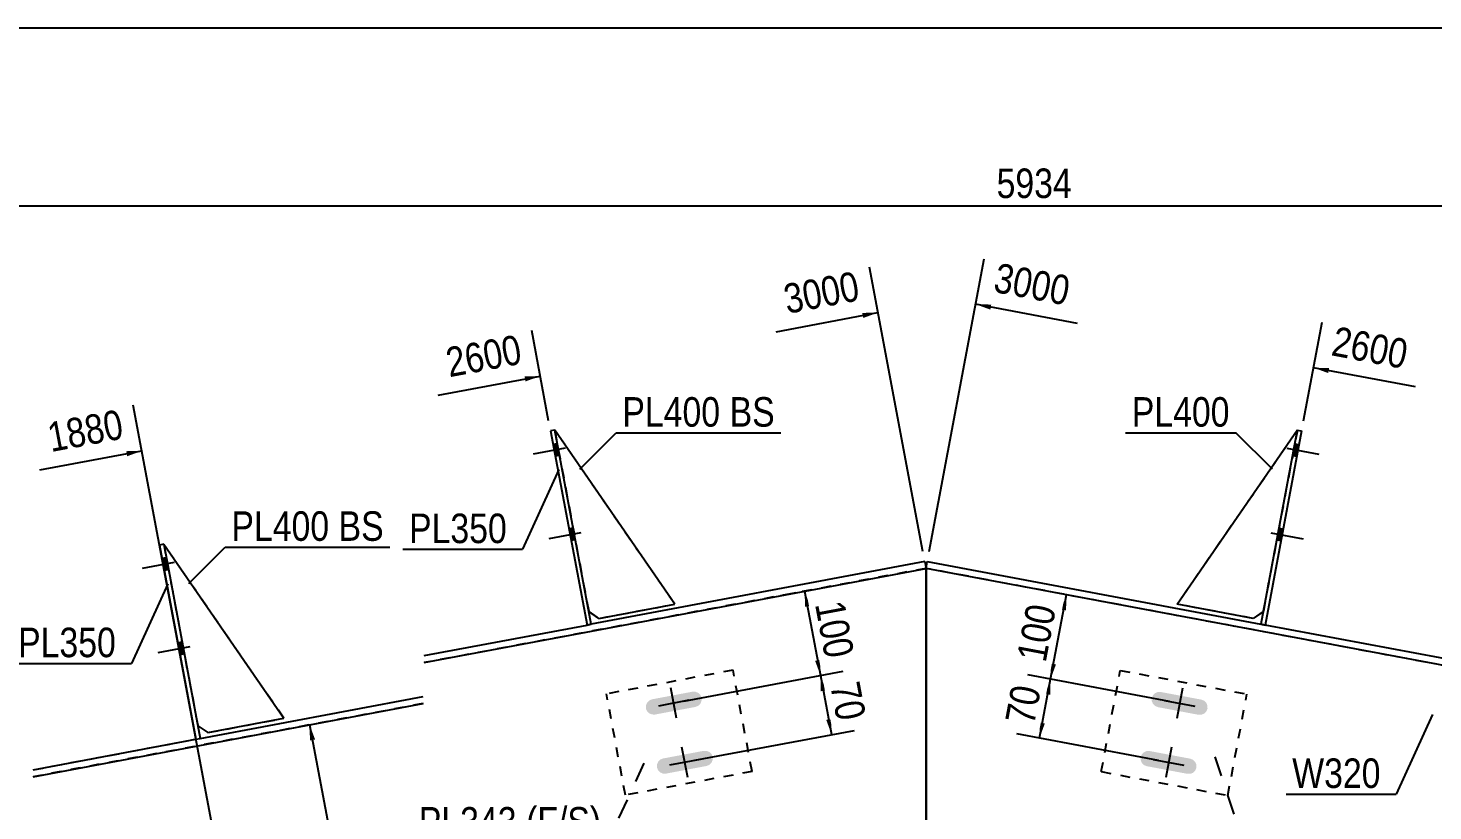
# Model space of a CAD drawing. Header units: millimetres. Extents: x -244 to 159, y -153 to 124.
# Drawn here: x -147.8 to -11.4, y 48 to 124 of the extents above; entities that cross this region are included whole.
import ezdxf

# ---------------------------------------------------------------- set-up
doc = ezdxf.new("R2010")
doc.units = ezdxf.units.MM
doc.linetypes.add('DXK_LINE_DOT1', pattern=[1.8814, 0.9407, -0.9407])
doc.linetypes.add('DXK_LINE_DOT2', pattern=[3.9198, 1.9599, -1.9599])
doc.styles.add('Arial Narrow', font='ARIALN.TTF', dxfattribs={"height": 0.2})

# ---------------------------------------------------------------- blocks, each defined once
blk = doc.blocks.new('Unknown-627307897-1210')
at = {"color": 5, "linetype": 'Continuous'}
blk.add_line((158.92, 123.98), (-241.08, 123.98), dxfattribs=at)
blk = doc.blocks.new('Part-627307897-1616 - 1231')
at = {"color": 2, "linetype": 'Continuous'}
for p, q in [((-24.6, 84.96), (-28.14, 66.12)), ((-24.19, 84.88), (-27.73, 66.05)), ((-24.6, 84.96), (-24.19, 84.88)), ((-28.14, 66.12), (-27.73, 66.05))]:
    blk.add_line(p, q, dxfattribs=at)
blk = doc.blocks.new('Part-627307897-1441 - 1231')
at = {"color": 2, "linetype": 'Continuous'}
for p, q in [((-134.61, 73.89), (-122.95, 57)), ((-131.3, 56.28), (-130.33, 55.61)), ((-130.33, 55.61), (-122.95, 57))]:
    blk.add_line(p, q, dxfattribs=at)
blk = doc.blocks.new('Part-627307897-1500 - 1231')
at = {"color": 7, "linetype": 'DXK_LINE_DOT1'}
for p, q in [((-60.63, 71.55), (-109.33, 62.4)), ((-109.43, 58.43), (-147.28, 51.33))]:
    blk.add_line(p, q, dxfattribs=at)
at = {"color": 2, "linetype": 'Continuous'}
blk.add_line((-60.63, 0.83), (-60.63, 71.55), dxfattribs=at)
blk = doc.blocks.new('Bolt-627307897-1245 - 1231')
at = {"linetype": 'Continuous'}
for points in [[(-24.65, 82.43), (-24.44, 83.57), (-24.85, 83.65), (-25.06, 82.5)], [(-24.65, 82.43), (-24.44, 83.57), (-24.85, 83.65), (-25.06, 82.5)], [(-24.65, 82.43), (-24.44, 83.57), (-24.85, 83.65), (-25.06, 82.5)], [(-26.19, 74.24), (-25.98, 75.38), (-26.39, 75.46), (-26.6, 74.31)], [(-26.19, 74.24), (-25.98, 75.38), (-26.39, 75.46), (-26.6, 74.31)], [(-26.19, 74.24), (-25.98, 75.38), (-26.39, 75.46), (-26.6, 74.31)]]:
    blk.add_hatch(color=3, dxfattribs=at).paths.add_polyline_path(points)
at = {"color": 3, "linetype": 'Continuous'}
for p, q in [((-25.61, 83.2), (-22.5, 82.62)), ((-25.61, 83.2), (-22.5, 82.62)), ((-25.61, 83.2), (-22.5, 82.62)), ((-24.85, 83.65), (-24.44, 83.57)), ((-24.85, 83.65), (-24.44, 83.57)), ((-24.85, 83.65), (-24.44, 83.57)), ((-25.06, 82.5), (-24.65, 82.43)), ((-25.06, 82.5), (-24.65, 82.43)), ((-25.06, 82.5), (-24.65, 82.43)), ((-27.15, 75.01), (-24.04, 74.42)), ((-27.15, 75.01), (-24.04, 74.42)), ((-27.15, 75.01), (-24.04, 74.42)), ((-26.39, 75.46), (-25.98, 75.38)), ((-26.39, 75.46), (-25.98, 75.38)), ((-26.39, 75.46), (-25.98, 75.38)), ((-26.6, 74.31), (-26.19, 74.24)), ((-26.6, 74.31), (-26.19, 74.24)), ((-26.6, 74.31), (-26.19, 74.24))]:
    blk.add_line(p, q, dxfattribs=at)
blk = doc.blocks.new('Part-627307897-1296 - 1231')
at = {"color": 7, "linetype": 'DXK_LINE_DOT1'}
for p, q in [((-134.61, 73.89), (-131.3, 56.28)), ((-122.95, 57), (-134.61, 73.89)), ((-131.3, 56.28), (-130.33, 55.61)), ((-130.33, 55.61), (-122.95, 57))]:
    blk.add_line(p, q, dxfattribs=at)
blk = doc.blocks.new('Bolt-627307897-1248 - 1231')
at = {"linetype": 'Continuous'}
for points in [[(-96.2, 82.5), (-96.42, 83.65), (-96.83, 83.57), (-96.61, 82.43)], [(-96.2, 82.5), (-96.42, 83.65), (-96.83, 83.57), (-96.61, 82.43)], [(-96.2, 82.5), (-96.42, 83.65), (-96.83, 83.57), (-96.61, 82.43)], [(-94.66, 74.31), (-94.88, 75.46), (-95.29, 75.38), (-95.07, 74.24)], [(-94.66, 74.31), (-94.88, 75.46), (-95.29, 75.38), (-95.07, 74.24)], [(-94.66, 74.31), (-94.88, 75.46), (-95.29, 75.38), (-95.07, 74.24)]]:
    blk.add_hatch(color=3, dxfattribs=at).paths.add_polyline_path(points)
at = {"color": 3, "linetype": 'Continuous'}
for p, q in [((-95.65, 83.2), (-98.77, 82.62)), ((-95.65, 83.2), (-98.77, 82.62)), ((-95.65, 83.2), (-98.77, 82.62)), ((-96.42, 83.65), (-96.83, 83.57)), ((-96.42, 83.65), (-96.83, 83.57)), ((-96.42, 83.65), (-96.83, 83.57)), ((-96.2, 82.5), (-96.61, 82.43)), ((-96.2, 82.5), (-96.61, 82.43)), ((-96.2, 82.5), (-96.61, 82.43)), ((-94.12, 75.01), (-97.23, 74.43)), ((-94.12, 75.01), (-97.23, 74.43)), ((-94.12, 75.01), (-97.23, 74.43)), ((-94.88, 75.46), (-95.29, 75.38)), ((-94.88, 75.46), (-95.29, 75.38)), ((-94.88, 75.46), (-95.29, 75.38)), ((-94.66, 74.31), (-95.07, 74.24)), ((-94.66, 74.31), (-95.07, 74.24)), ((-94.66, 74.31), (-95.07, 74.24))]:
    blk.add_line(p, q, dxfattribs=at)
blk = doc.blocks.new('Part-627307897-1306 - 1231')
at = {"color": 7, "linetype": 'DXK_LINE_DOT1'}
for p, q in [((-24.59, 84.96), (-36.24, 68.07)), ((-24.59, 84.96), (-27.9, 67.35)), ((-28.88, 66.69), (-36.24, 68.07)), ((-27.9, 67.35), (-27.91, 67.34))]:
    blk.add_line(p, q, dxfattribs=at)
at = {"color": 2, "linetype": 'Continuous'}
for p, q in [((-27.91, 67.34), (-28.87, 66.68)), ((-28.87, 66.68), (-28.88, 66.69))]:
    blk.add_line(p, q, dxfattribs=at)
blk = doc.blocks.new('Bolt-627307897-1251 - 1231')
at = {"linetype": 'Continuous'}
for points in [[(-134.14, 71.43), (-134.36, 72.58), (-134.77, 72.5), (-134.55, 71.35)], [(-134.14, 71.43), (-134.36, 72.58), (-134.77, 72.5), (-134.55, 71.35)], [(-134.14, 71.43), (-134.36, 72.58), (-134.77, 72.5), (-134.55, 71.35)], [(-132.61, 63.24), (-132.82, 64.39), (-133.23, 64.31), (-133.02, 63.16)], [(-132.61, 63.24), (-132.82, 64.39), (-133.23, 64.31), (-133.02, 63.16)], [(-132.61, 63.24), (-132.82, 64.39), (-133.23, 64.31), (-133.02, 63.16)]]:
    blk.add_hatch(color=3, dxfattribs=at).paths.add_polyline_path(points)
at = {"color": 3, "linetype": 'Continuous'}
for p, q in [((-134.36, 72.58), (-134.77, 72.5)), ((-134.36, 72.58), (-134.77, 72.5)), ((-134.36, 72.58), (-134.77, 72.5)), ((-133.6, 72.13), (-136.71, 71.54)), ((-133.6, 72.13), (-136.71, 71.54)), ((-133.6, 72.13), (-136.71, 71.54)), ((-134.14, 71.43), (-134.55, 71.35)), ((-134.14, 71.43), (-134.55, 71.35)), ((-134.14, 71.43), (-134.55, 71.35)), ((-132.82, 64.39), (-133.23, 64.31)), ((-132.82, 64.39), (-133.23, 64.31)), ((-132.82, 64.39), (-133.23, 64.31)), ((-132.06, 63.94), (-135.17, 63.35)), ((-132.06, 63.94), (-135.17, 63.35)), ((-132.06, 63.94), (-135.17, 63.35)), ((-132.61, 63.24), (-133.02, 63.16)), ((-132.61, 63.24), (-133.02, 63.16)), ((-132.61, 63.24), (-133.02, 63.16))]:
    blk.add_line(p, q, dxfattribs=at)
blk = doc.blocks.new('Part-627307897-1274 - 1231')
at = {"color": 2, "linetype": 'Continuous'}
blk.add_line((-60.63, 71.55), (-60.63, 0.83), dxfattribs=at)
at = {"color": 7, "linetype": 'DXK_LINE_DOT1'}
blk.add_line((47.04, 51.33), (-60.63, 71.55), dxfattribs=at)
blk = doc.blocks.new('Part-627307897-1301 - 1231')
at = {"color": 7, "linetype": 'DXK_LINE_DOT1'}
for p, q in [((-96.66, 84.96), (-93.36, 67.35)), ((-85.01, 68.07), (-96.66, 84.96)), ((-93.36, 67.35), (-92.38, 66.69)), ((-92.38, 66.69), (-85.01, 68.07))]:
    blk.add_line(p, q, dxfattribs=at)
blk = doc.blocks.new('Part-627307897-1596 - 1231')
at = {"color": 2, "linetype": 'Continuous'}
for p, q in [((-96.66, 84.96), (-97.07, 84.88)), ((-97.07, 84.88), (-93.53, 66.05)), ((-93.13, 66.12), (-96.66, 84.96)), ((-93.53, 66.05), (-93.13, 66.12))]:
    blk.add_line(p, q, dxfattribs=at)
blk = doc.blocks.new('Part-627307897-1554 - 1231')
at = {"color": 2, "linetype": 'Continuous'}
for p, q in [((-60.63, 71.55), (-60.51, 72.2)), ((47.04, 51.33), (-60.63, 71.55)), ((-60.51, 72.2), (-28.14, 66.12)), ((10.24, 58.91), (-27.73, 66.05))]:
    blk.add_line(p, q, dxfattribs=at)
at = {"color": 7, "linetype": 'DXK_LINE_DOT1'}
blk.add_line((-27.73, 66.05), (-28.14, 66.12), dxfattribs=at)
blk = doc.blocks.new('Part-627307897-1522 - 1231')
at = {"color": 2, "linetype": 'Continuous'}
for p, q in [((-109.33, 62.4), (-60.63, 71.55)), ((-60.76, 72.2), (-93.13, 66.12)), ((-60.76, 72.2), (-60.63, 71.55)), ((-109.33, 63.08), (-93.53, 66.05)), ((-131.07, 55.05), (-109.43, 59.11)), ((-147.28, 51.33), (-109.43, 58.43)), ((-147.28, 52), (-131.48, 54.97))]:
    blk.add_line(p, q, dxfattribs=at)
at = {"color": 7, "linetype": 'DXK_LINE_DOT1'}
for p, q in [((-93.13, 66.12), (-93.53, 66.05)), ((-147.28, 52), (-131.07, 55.05))]:
    blk.add_line(p, q, dxfattribs=at)
blk = doc.blocks.new('Part-627307897-1576 - 1231')
at = {"color": 2, "linetype": 'Continuous'}
for p, q in [((-134.61, 73.89), (-135.01, 73.81)), ((-135.01, 73.81), (-131.48, 54.97)), ((-134.61, 73.89), (-131.07, 55.05)), ((-131.48, 54.97), (-131.07, 55.05))]:
    blk.add_line(p, q, dxfattribs=at)
blk = doc.blocks.new('Part-627307897-1743 - 1231')
at = {"color": 2, "linetype": 'Continuous'}
for p, q in [((-36.25, 68.07), (-24.6, 84.96)), ((-28.88, 66.69), (-36.25, 68.07)), ((-27.91, 67.35), (-28.88, 66.69))]:
    blk.add_line(p, q, dxfattribs=at)
at = {"color": 7, "linetype": 'DXK_LINE_DOT1'}
blk.add_line((-24.6, 84.96), (-27.91, 67.35), dxfattribs=at)
blk = doc.blocks.new('Part-627307897-1748 - 1231')
at = {"color": 2, "linetype": 'Continuous'}
for p, q in [((-85.01, 68.07), (-96.66, 84.96)), ((-92.38, 66.69), (-93.36, 67.35)), ((-92.38, 66.69), (-85.01, 68.07))]:
    blk.add_line(p, q, dxfattribs=at)
blk = doc.blocks.new('Part-627307897-1760 - 1231')
at = {"color": 7, "linetype": 'DXK_LINE_DOT1'}
for p, q in [((-79.36, 61.67), (-91.64, 59.36)), ((-77.51, 51.84), (-79.36, 61.67)), ((-89.8, 49.54), (-91.64, 59.36)), ((-77.51, 51.84), (-89.8, 49.54))]:
    blk.add_line(p, q, dxfattribs=at)
blk = doc.blocks.new('Part-627307897-1765 - 1231')
at = {"color": 7, "linetype": 'DXK_LINE_DOT1'}
for p, q in [((-43.62, 51.82), (-41.78, 61.65)), ((-41.78, 61.65), (-29.49, 59.34)), ((-31.34, 49.51), (-29.49, 59.34)), ((-43.62, 51.82), (-31.34, 49.51))]:
    blk.add_line(p, q, dxfattribs=at)
blk = doc.blocks.new('Bolt-627307897-1766 - 1231')
at = {"linetype": 'Continuous'}
for points in [[(-87.81, 58.25), (-87.82, 57.96), (-87.71, 57.69), (-87.5, 57.48), (-87.23, 57.37), (-86.94, 57.36), (-83.01, 58.1), (-82.74, 58.21), (-82.53, 58.42), (-82.42, 58.68), (-82.41, 58.98), (-82.52, 59.25), (-82.73, 59.46), (-83, 59.57), (-83.29, 59.58), (-87.22, 58.84), (-87.49, 58.73), (-87.7, 58.52)], [(-86.74, 52.52), (-86.74, 52.23), (-86.63, 51.96), (-86.43, 51.75), (-86.16, 51.63), (-85.87, 51.63), (-81.93, 52.37), (-81.66, 52.48), (-81.45, 52.68), (-81.34, 52.95), (-81.34, 53.24), (-81.44, 53.52), (-81.65, 53.72), (-81.92, 53.84), (-82.21, 53.84), (-86.14, 53.1), (-86.41, 53), (-86.62, 52.79)]]:
    blk.add_hatch(color=3, dxfattribs=at).paths.add_polyline_path(points)
at = {"color": 3, "linetype": 'Continuous'}
for p, q in [((-83.64, 58.75), (-86.59, 58.19)), ((-84.84, 57), (-85.39, 59.94)), ((-83.76, 51.26), (-84.32, 54.21)), ((-82.56, 53.01), (-85.51, 52.46))]:
    blk.add_line(p, q, dxfattribs=at)
blk = doc.blocks.new('Bolt-627307897-1767 - 1231')
at = {"linetype": 'Continuous'}
for points in [[(-33.42, 57.67), (-33.31, 57.94), (-33.32, 58.23), (-33.43, 58.5), (-33.64, 58.71), (-33.91, 58.81), (-37.84, 59.55), (-38.14, 59.55), (-38.41, 59.43), (-38.61, 59.23), (-38.72, 58.95), (-38.72, 58.66), (-38.6, 58.39), (-38.39, 58.19), (-38.12, 58.08), (-34.19, 57.34), (-33.9, 57.34), (-33.63, 57.46)], [(-34.5, 51.93), (-34.39, 52.21), (-34.39, 52.5), (-34.51, 52.77), (-34.72, 52.97), (-34.99, 53.08), (-38.92, 53.82), (-39.21, 53.82), (-39.48, 53.7), (-39.69, 53.49), (-39.8, 53.22), (-39.79, 52.93), (-39.68, 52.66), (-39.47, 52.45), (-39.2, 52.35), (-35.27, 51.61), (-34.97, 51.61), (-34.7, 51.72)]]:
    blk.add_hatch(color=3, dxfattribs=at).paths.add_polyline_path(points)
at = {"color": 3, "linetype": 'Continuous'}
for p, q in [((-37.49, 58.72), (-34.54, 58.17)), ((-35.74, 59.92), (-36.29, 56.97)), ((-36.82, 54.19), (-37.37, 51.24)), ((-38.57, 52.99), (-35.62, 52.44))]:
    blk.add_line(p, q, dxfattribs=at)
blk = doc.blocks.new('StraightDimension-627307897-1943 - 1231')
at = {"linetype": 'Continuous'}
blk.add_hatch(color=7, dxfattribs=at).paths.add_polyline_path([(-138.25, 82.92), (-136.73, 82.95), (-138.16, 82.43)])
at = {"color": 7, "linetype": 'Continuous'}
for p, q in [((-123.35, 11.71), (-137.56, 87.38)), ((-146.62, 81.1), (-136.73, 82.95))]:
    blk.add_line(p, q, dxfattribs=at)
at = {"color": 0}
blk.add_wipeout([(-137.66, 83.7), (-138.44, 87.82), (-146.8, 86.25), (-146.03, 82.12)], dxfattribs=at)
at = {"color": 3, "style": 'Arial Narrow'}
blk.add_text('1880', height=2.863, rotation=10.6341, dxfattribs=at).set_placement((-145.55, 82.83))
blk = doc.blocks.new('StraightDimension-627307897-1931 - 1231')
at = {"linetype": 'Continuous'}
blk.add_hatch(color=7, dxfattribs=at).paths.add_polyline_path([(-66.82, 96.34), (-65.29, 96.37), (-66.72, 95.85)])
at = {"color": 7, "linetype": 'Continuous'}
for p, q in [((-60.94, 73.18), (-66.13, 100.79)), ((-75.18, 94.51), (-65.29, 96.37))]:
    blk.add_line(p, q, dxfattribs=at)
at = {"color": 0}
blk.add_wipeout([(-66.22, 97.11), (-67, 101.24), (-75.36, 99.67), (-74.59, 95.54)], dxfattribs=at)
at = {"color": 3, "style": 'Arial Narrow'}
blk.add_text('3000', height=2.863, rotation=10.6341, dxfattribs=at).set_placement((-74.11, 96.24))
blk = doc.blocks.new('StraightDimension-627307897-1974 - 1231')
at = {"linetype": 'Continuous'}
blk.add_hatch(color=7, dxfattribs=at).paths.add_polyline_path([(-99.59, 90.18), (-98.07, 90.21), (-99.5, 89.69)])
at = {"color": 7, "linetype": 'Continuous'}
for p, q in [((-97.26, 85.87), (-98.9, 94.64)), ((-107.96, 88.36), (-98.07, 90.21))]:
    blk.add_line(p, q, dxfattribs=at)
at = {"color": 0}
blk.add_wipeout([(-99, 90.96), (-99.78, 95.08), (-108.14, 93.51), (-107.37, 89.38)], dxfattribs=at)
at = {"color": 3, "style": 'Arial Narrow'}
blk.add_text('2600', height=2.863, rotation=10.6341, dxfattribs=at).set_placement((-106.89, 90.09))
blk = doc.blocks.new('StraightDimension-627307897-1998 - 1231')
at = {"color": 7, "linetype": 'Continuous'}
blk.add_line((-213.91, 106.74), (113.67, 106.74), dxfattribs=at)
at = {"color": 0}
blk.add_wipeout([(-45.86, 106.89), (-45.86, 111.09), (-54.38, 111.09), (-54.38, 106.89)], dxfattribs=at)
at = {"color": 3, "style": 'Arial Narrow'}
blk.add_text('5934', height=2.863, dxfattribs=at).set_placement((-53.78, 107.49))
blk = doc.blocks.new('StraightDimension-627307897-2027 - 1231')
at = {"linetype": 'Continuous'}
for points in [[(-120.42, 54.84), (-120.45, 56.36), (-119.92, 54.94)], [(-111.75, 11.41), (-111.72, 9.89), (-112.24, 11.32)]]:
    blk.add_hatch(color=7, dxfattribs=at).paths.add_polyline_path(points)
at = {"color": 7, "linetype": 'Continuous'}
for p, q in [((-131.62, 54.27), (-118.24, 56.78)), ((-120.45, 56.36), (-111.72, 9.89)), ((-120.76, 8.19), (-109.51, 10.3))]:
    blk.add_line(p, q, dxfattribs=at)
at = {"color": 0}
blk.add_wipeout([(-115.32, 29.87), (-111.19, 30.64), (-112.42, 37.21), (-116.55, 36.44)], dxfattribs=at)
at = {"color": 3, "style": 'Arial Narrow'}
blk.add_text('567', height=2.863, rotation=-79.3661, dxfattribs=at).set_placement((-115.85, 35.96))
blk = doc.blocks.new('StraightDimension-627307897-2204 - 1231')
at = {"linetype": 'Continuous'}
blk.add_hatch(color=7, dxfattribs=at).paths.add_polyline_path([(-54.39, 96.66), (-55.82, 97.18), (-54.3, 97.15)])
at = {"color": 7, "linetype": 'Continuous'}
for p, q in [((-60.33, 73.18), (-54.99, 101.6)), ((-45.93, 95.32), (-55.82, 97.18))]:
    blk.add_line(p, q, dxfattribs=at)
at = {"color": 0}
blk.add_wipeout([(-46.52, 96.35), (-45.75, 100.48), (-54.12, 102.05), (-54.89, 97.92)], dxfattribs=at)
at = {"color": 3, "style": 'Arial Narrow'}
blk.add_text('3000', height=2.863, rotation=-10.6341, dxfattribs=at).set_placement((-54.19, 98.4))
blk = doc.blocks.new('StraightDimension-627307897-2214 - 1231')
at = {"linetype": 'Continuous'}
blk.add_hatch(color=7, dxfattribs=at).paths.add_polyline_path([(-21.6, 90.5), (-23.03, 91.02), (-21.51, 90.99)])
at = {"color": 7, "linetype": 'Continuous'}
for p, q in [((-24, 85.86), (-22.2, 95.44)), ((-13.14, 89.16), (-23.03, 91.02))]:
    blk.add_line(p, q, dxfattribs=at)
at = {"color": 0}
blk.add_wipeout([(-13.73, 90.19), (-12.96, 94.32), (-21.32, 95.89), (-22.1, 91.76)], dxfattribs=at)
at = {"color": 3, "style": 'Arial Narrow'}
blk.add_text('2600', height=2.863, rotation=-10.6341, dxfattribs=at).set_placement((-21.4, 92.24))
blk = doc.blocks.new('StraightDimension-627307897-41984 - 1231')
at = {"linetype": 'Continuous'}
for points in [[(-47.53, 67.56), (-47, 68.99), (-47.04, 67.47)], [(-48.02, 62.23), (-48.54, 60.8), (-48.51, 62.32)]]:
    blk.add_hatch(color=7, dxfattribs=at).paths.add_polyline_path(points)
at = {"color": 7, "linetype": 'Continuous'}
for p, q in [((-36.79, 67.07), (-49.22, 69.4)), ((-48.54, 60.8), (-47, 68.99)), ((-37, 58.63), (-50.75, 61.21))]:
    blk.add_line(p, q, dxfattribs=at)
at = {"color": 0}
blk.add_wipeout([(-47.3, 68.21), (-51.43, 68.98), (-52.67, 62.41), (-48.54, 61.64)], dxfattribs=at)
at = {"color": 3, "style": 'Arial Narrow'}
blk.add_text('100', height=2.863, rotation=79.3661, dxfattribs=at).set_placement((-49.02, 62.34))
blk = doc.blocks.new('StraightDimension-627307897-41985 - 1231')
at = {"linetype": 'Continuous'}
for points in [[(-49.06, 59.37), (-48.54, 60.8), (-48.57, 59.28)], [(-49.1, 56.49), (-49.62, 55.07), (-49.59, 56.59)]]:
    blk.add_hatch(color=7, dxfattribs=at).paths.add_polyline_path(points)
at = {"color": 7, "linetype": 'Continuous'}
for p, q in [((-37, 58.63), (-50.75, 61.21)), ((-49.62, 55.07), (-48.54, 60.8)), ((-38.08, 52.9), (-51.83, 55.48))]:
    blk.add_line(p, q, dxfattribs=at)
at = {"color": 0}
blk.add_wipeout([(-48.78, 60.35), (-52.91, 61.12), (-53.8, 56.35), (-49.68, 55.57)], dxfattribs=at)
at = {"color": 3, "style": 'Arial Narrow'}
blk.add_text('70', height=2.863, rotation=79.3661, dxfattribs=at).set_placement((-50.15, 56.27))
blk = doc.blocks.new('StraightDimension-627307897-42024 - 1231')
at = {"linetype": 'Continuous'}
for points in [[(-70.84, 59.62), (-70.87, 61.15), (-70.34, 59.72)], [(-69.82, 56.93), (-69.79, 55.41), (-70.31, 56.84)]]:
    blk.add_hatch(color=7, dxfattribs=at).paths.add_polyline_path(points)
at = {"color": 7, "linetype": 'Continuous'}
for p, q in [((-84.13, 58.65), (-68.66, 61.56)), ((-70.87, 61.15), (-69.79, 55.41)), ((-83.06, 52.92), (-67.58, 55.83))]:
    blk.add_line(p, q, dxfattribs=at)
at = {"color": 0}
blk.add_wipeout([(-69.73, 55.92), (-65.61, 56.69), (-66.5, 61.47), (-70.63, 60.69)], dxfattribs=at)
at = {"color": 3, "style": 'Arial Narrow'}
blk.add_text('70', height=2.863, rotation=-79.3661, dxfattribs=at).set_placement((-69.93, 60.21))
blk = doc.blocks.new('StraightDimension-627307897-42025 - 1231')
at = {"linetype": 'Continuous'}
for points in [[(-72.37, 67.82), (-72.41, 69.34), (-71.88, 67.91)], [(-70.9, 62.67), (-70.87, 61.15), (-71.39, 62.57)]]:
    blk.add_hatch(color=7, dxfattribs=at).paths.add_polyline_path(points)
at = {"color": 7, "linetype": 'Continuous'}
for p, q in [((-73.25, 69.18), (-74.76, 68.89)), ((-72.41, 69.34), (-70.87, 61.15)), ((-84.13, 58.65), (-68.66, 61.56))]:
    blk.add_line(p, q, dxfattribs=at)
at = {"color": 0}
blk.add_wipeout([(-70.87, 61.98), (-66.74, 62.76), (-67.98, 69.33), (-72.11, 68.55)], dxfattribs=at)
at = {"color": 3, "style": 'Arial Narrow'}
blk.add_text('100', height=2.863, rotation=-79.3661, dxfattribs=at).set_placement((-71.41, 68.07))
blk = doc.blocks.new('MarkSet-627307897-2336 - 1231')
at = {"color": 0}
for points in [[(-80.59, 85.3), (-80.59, 88.3), (-90.1, 88.3), (-90.1, 85.3)], [(-75.31, 85.3), (-75.31, 88.3), (-79.69, 88.3), (-79.69, 85.3)]]:
    blk.add_wipeout(points, dxfattribs=at)
for points in [[(-80.59, 85.3), (-80.59, 88.3), (-90.1, 88.3), (-90.1, 85.3)], [(-75.31, 85.3), (-75.31, 88.3), (-79.69, 88.3), (-79.69, 85.3)]]:
    blk.add_wipeout(points, dxfattribs=at)
at = {"color": 7, "linetype": 'Continuous'}
for p, q in [((-94.23, 81.16), (-90.7, 84.7)), ((-90.7, 84.7), (-74.71, 84.7))]:
    blk.add_line(p, q, dxfattribs=at)
at = {"color": 3, "style": 'Arial Narrow'}
for s, p in [('PL400', (-90.1, 85.3)), ('BS', (-79.69, 85.3))]:
    blk.add_text(s, height=2.863, dxfattribs=at).set_placement(p)
blk = doc.blocks.new('Mark-627307897-1269 - 1231')
at = {"color": 7, "linetype": 'Continuous'}
blk.add_line((-11.47, 57.38), (-15, 49.64), dxfattribs=at)
at = {"color": 0}
blk.add_wipeout([(-16.5, 50.24), (-16.5, 53.24), (-25.09, 53.24), (-25.09, 50.24)], dxfattribs=at)
blk.add_wipeout([(-16.5, 50.24), (-16.5, 53.24), (-25.09, 53.24), (-25.09, 50.24)], dxfattribs=at)
at = {"color": 7, "linetype": 'Continuous'}
blk.add_line((-25.69, 49.64), (-15, 49.64), dxfattribs=at)
at = {"color": 3, "style": 'Arial Narrow'}
blk.add_text('W320', height=2.863, dxfattribs=at).set_placement((-25.09, 50.24))
blk = doc.blocks.new('Mark-627307897-1572 - 1231')
at = {"color": 7, "linetype": 'Continuous'}
blk.add_line((-134.2, 70.06), (-137.73, 62.33), dxfattribs=at)
at = {"color": 0}
blk.add_wipeout([(-139.23, 62.93), (-139.23, 65.93), (-148.74, 65.93), (-148.74, 62.93)], dxfattribs=at)
blk.add_wipeout([(-139.23, 62.93), (-139.23, 65.93), (-148.74, 65.93), (-148.74, 62.93)], dxfattribs=at)
at = {"color": 7, "linetype": 'Continuous'}
blk.add_line((-149.34, 62.33), (-137.73, 62.33), dxfattribs=at)
at = {"color": 3, "style": 'Arial Narrow'}
blk.add_text('PL350', height=2.863, dxfattribs=at).set_placement((-148.74, 62.93))
blk = doc.blocks.new('Mark-627307897-1592 - 1231')
at = {"color": 7, "linetype": 'Continuous'}
blk.add_line((-96.26, 81.14), (-99.79, 73.4), dxfattribs=at)
at = {"color": 0}
blk.add_wipeout([(-101.29, 74), (-101.29, 77), (-110.8, 77), (-110.8, 74)], dxfattribs=at)
blk.add_wipeout([(-101.29, 74), (-101.29, 77), (-110.8, 77), (-110.8, 74)], dxfattribs=at)
at = {"color": 7, "linetype": 'Continuous'}
blk.add_line((-111.4, 73.4), (-99.79, 73.4), dxfattribs=at)
at = {"color": 3, "style": 'Arial Narrow'}
blk.add_text('PL350', height=2.863, dxfattribs=at).set_placement((-110.8, 74))
blk = doc.blocks.new('Mark-627307897-1756 - 1231')
at = {"color": 0}
for points in [[(-100.35, 45.52), (-100.35, 48.52), (-109.85, 48.52), (-109.85, 45.52)], [(-92.15, 45.52), (-92.15, 48.52), (-99.45, 48.52), (-99.45, 45.52)]]:
    blk.add_wipeout(points, dxfattribs=at)
for points in [[(-100.35, 45.52), (-100.35, 48.52), (-109.85, 48.52), (-109.85, 45.52)], [(-92.15, 45.52), (-92.15, 48.52), (-99.45, 48.52), (-99.45, 45.52)]]:
    blk.add_wipeout(points, dxfattribs=at)
at = {"color": 7, "linetype": 'DXK_LINE_DOT2'}
for p in [(-88.02, 52.65), (-110.45, 44.92)]:
    blk.add_line(p, (-91.55, 44.92), dxfattribs=at)
at = {"color": 3, "style": 'Arial Narrow'}
for s, p in [('PL343', (-109.85, 45.52)), ('(F/', (-99.45, 45.52)), ('S)', (-95.44, 45.52))]:
    blk.add_text(s, height=2.863, dxfattribs=at).set_placement(p)
blk = doc.blocks.new('Mark-627307897-1761 - 1231')
at = {"color": 0}
for points in [[(-18.38, 41.41), (-18.38, 44.41), (-27.88, 44.41), (-27.88, 41.41)], [(-10.18, 41.41), (-10.18, 44.41), (-17.48, 44.41), (-17.48, 41.41)]]:
    blk.add_wipeout(points, dxfattribs=at)
for points in [[(-18.38, 41.41), (-18.38, 44.41), (-27.88, 44.41), (-27.88, 41.41)], [(-10.18, 41.41), (-10.18, 44.41), (-17.48, 44.41), (-17.48, 41.41)]]:
    blk.add_wipeout(points, dxfattribs=at)
at = {"color": 7, "linetype": 'DXK_LINE_DOT2'}
for p, q in [((-32.6, 53.27), (-28.48, 40.81)), ((-28.48, 40.81), (-9.58, 40.81))]:
    blk.add_line(p, q, dxfattribs=at)
at = {"color": 3, "style": 'Arial Narrow'}
for s, p in [('PL343', (-27.88, 41.41)), ('(F/', (-17.48, 41.41)), ('S)', (-13.46, 41.41))]:
    blk.add_text(s, height=2.863, dxfattribs=at).set_placement(p)
blk = doc.blocks.new('MarkSet-627307897-2330 - 1231')
at = {"color": 0}
for points in [[(-118.54, 74.22), (-118.54, 77.22), (-128.04, 77.22), (-128.04, 74.22)], [(-113.25, 74.22), (-113.25, 77.22), (-117.64, 77.22), (-117.64, 74.22)]]:
    blk.add_wipeout(points, dxfattribs=at)
for points in [[(-118.54, 74.22), (-118.54, 77.22), (-128.04, 77.22), (-128.04, 74.22)], [(-113.25, 74.22), (-113.25, 77.22), (-117.64, 77.22), (-117.64, 74.22)]]:
    blk.add_wipeout(points, dxfattribs=at)
at = {"color": 7, "linetype": 'Continuous'}
for p, q in [((-132.18, 70.09), (-128.64, 73.62)), ((-128.64, 73.62), (-112.65, 73.62))]:
    blk.add_line(p, q, dxfattribs=at)
at = {"color": 3, "style": 'Arial Narrow'}
for s, p in [('PL400', (-128.04, 74.22)), ('BS', (-117.64, 74.22))]:
    blk.add_text(s, height=2.863, dxfattribs=at).set_placement(p)
blk = doc.blocks.new('MarkSet-627307897-2342 - 1231')
at = {"color": 0}
blk.add_wipeout([(-31.16, 85.3), (-31.16, 88.3), (-40.66, 88.3), (-40.66, 85.3)], dxfattribs=at)
blk.add_wipeout([(-31.16, 85.3), (-31.16, 88.3), (-40.66, 88.3), (-40.66, 85.3)], dxfattribs=at)
at = {"color": 7, "linetype": 'Continuous'}
for p in [(-41.26, 84.7), (-27.02, 81.16)]:
    blk.add_line(p, (-30.56, 84.7), dxfattribs=at)
at = {"color": 3, "style": 'Arial Narrow'}
blk.add_text('PL400', height=2.863, dxfattribs=at).set_placement((-40.66, 85.3))

msp = doc.modelspace()

# ---------------------------------------------------------------- block references
for name in ['Unknown-627307897-1210', 'Part-627307897-1596 - 1231', 'Part-627307897-1301 - 1231', 'Part-627307897-1748 - 1231', 'Part-627307897-1743 - 1231', 'Part-627307897-1306 - 1231', 'Part-627307897-1616 - 1231', 'Bolt-627307897-1248 - 1231', 'Bolt-627307897-1245 - 1231', 'Part-627307897-1576 - 1231', 'Part-627307897-1441 - 1231', 'Part-627307897-1296 - 1231', 'Bolt-627307897-1251 - 1231', 'Part-627307897-1522 - 1231', 'Part-627307897-1500 - 1231', 'Part-627307897-1554 - 1231', 'Part-627307897-1274 - 1231', 'Part-627307897-1760 - 1231', 'Part-627307897-1765 - 1231', 'Bolt-627307897-1766 - 1231', 'Bolt-627307897-1767 - 1231']:
    msp.add_blockref(name, (0, 0))

# ---------------------------------------------------------------- next in the draw order: block references
for name in ['StraightDimension-627307897-1931 - 1231', 'StraightDimension-627307897-1974 - 1231', 'StraightDimension-627307897-1943 - 1231']:
    msp.add_blockref(name, (0, 0))

# ---------------------------------------------------------------- next in the draw order: block references
msp.add_blockref('StraightDimension-627307897-1998 - 1231', (0, 0))

# ---------------------------------------------------------------- next in the draw order: block references
for name in ['StraightDimension-627307897-2204 - 1231', 'StraightDimension-627307897-2214 - 1231', 'MarkSet-627307897-2336 - 1231', 'MarkSet-627307897-2342 - 1231', 'Mark-627307897-1592 - 1231', 'MarkSet-627307897-2330 - 1231', 'Mark-627307897-1572 - 1231', 'StraightDimension-627307897-41984 - 1231', 'StraightDimension-627307897-42024 - 1231', 'Mark-627307897-1269 - 1231', 'StraightDimension-627307897-2027 - 1231']:
    msp.add_blockref(name, (0, 0))

# ---------------------------------------------------------------- next in the draw order: block references
for name in ['StraightDimension-627307897-42025 - 1231', 'StraightDimension-627307897-41985 - 1231', 'Mark-627307897-1761 - 1231', 'Mark-627307897-1756 - 1231']:
    msp.add_blockref(name, (0, 0))

doc.saveas('drawing.dxf')
